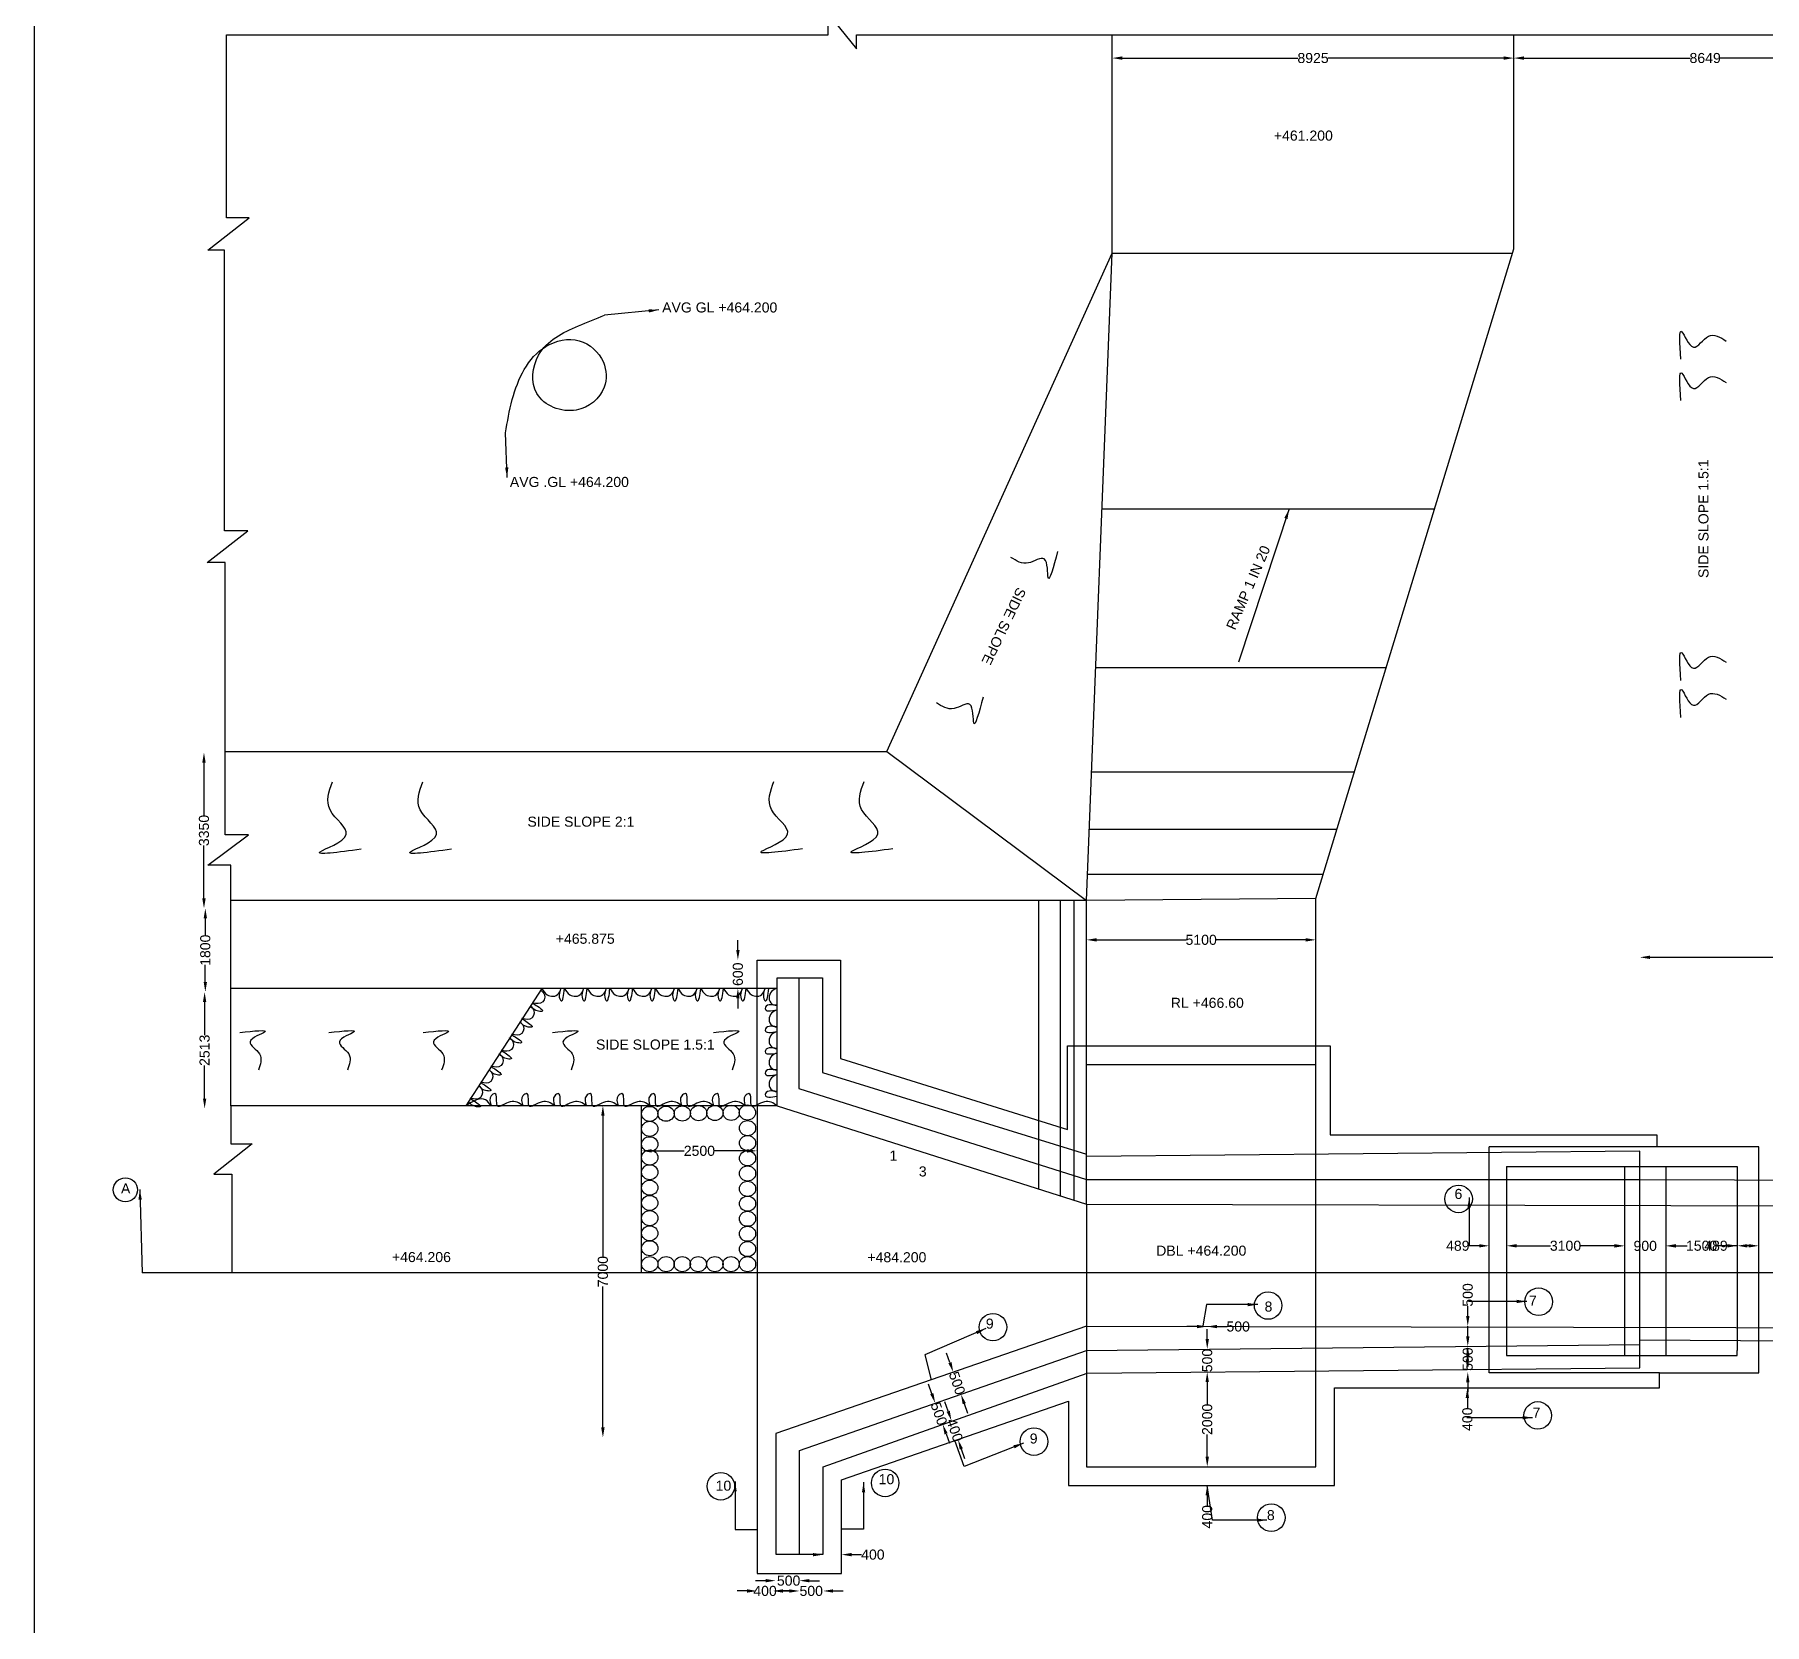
# Model space of a CAD drawing. Header units: millimetres. Extents: x 2429238 to 2656636, y 44384530 to 44544819.
# Drawn here: x 2429238 to 2498060, y 44428093 to 44491374 of the extents above; entities that cross this region are included whole.
import ezdxf

# ---------------------------------------------------------------- set-up
doc = ezdxf.new("R2010")
doc.units = ezdxf.units.MM
doc.header["$MEASUREMENT"] = 0
doc.layers.add('DIMENSION', color=7, linetype='Continuous')
doc.layers.add('TEXT', color=7, linetype='Continuous')
doc.styles.get("Standard").update_dxf_attribs({"font": 'arial.ttf', "height": 400})
doc.dimstyles.get("Standard").update_dxf_attribs({"dimtxt": 400, "dimasz": 400, "dimexe": 0.18, "dimexo": 0.0625, "dimgap": 0.09, "dimtad": 0, "dimdec": 0, "dimzin": 0, "dimdsep": 46, "dimtxsty": 'Standard', "dimcen": 0.09, "dimse1": 1, "dimse2": 1, "dimadec": 0, "dimazin": 0, "dimtfac": 1, "dimtdec": 0, "dimtofl": 0, "dimtmove": 0, "dimatfit": 3, "dimfxl": 1, "dimtolj": 1, "dimtzin": 0, "dimarcsym": 0})

# ---------------------------------------------------------------- blocks, each defined once
blk = doc.blocks.new('*D83')
at = {"layer": 'Defpoints', "color": 0, "transparency": 16777216}
for p in [(2472113, 44490214), (2488090, 44490439), (2488090, 44490439)]:
    blk.add_point(p, dxfattribs=at)
at = {"layer": 'TEXT', "color": 0, "lineweight": -2, "transparency": 16777216}
for p, q in [((2472513, 44490439), (2479502, 44490439)), ((2487690, 44490439), (2480701, 44490439))]:
    blk.add_line(p, q, dxfattribs=at)
at = {"layer": 'TEXT', "color": 0, "transparency": 16777216}
for points in [[(2472513, 44490506), (2472513, 44490372), (2472113, 44490439)], [(2487690, 44490506), (2487690, 44490372), (2488090, 44490439)]]:
    blk.add_solid(points, dxfattribs=at)
at = {"layer": 'TEXT', "color": 0, "transparency": 16777216, "insert": (2480102, 44490439), "char_height": 400, "attachment_point": 5}
blk.add_mtext('\\A1;8925', dxfattribs=at)
blk = doc.blocks.new('*D84')
at = {"layer": 'Defpoints', "color": 0, "transparency": 16777216}
for p in [(2488090, 44490439), (2503316, 44490439), (2503316, 44490439)]:
    blk.add_point(p, dxfattribs=at)
at = {"layer": 'TEXT', "color": 0, "lineweight": -2, "transparency": 16777216}
for p, q in [((2488490, 44490439), (2495105, 44490439)), ((2502916, 44490439), (2496301, 44490439))]:
    blk.add_line(p, q, dxfattribs=at)
at = {"layer": 'TEXT', "color": 0, "transparency": 16777216}
for points in [[(2488490, 44490506), (2488490, 44490372), (2488090, 44490439)], [(2502916, 44490506), (2502916, 44490372), (2503316, 44490439)]]:
    blk.add_solid(points, dxfattribs=at)
at = {"layer": 'TEXT', "color": 0, "transparency": 16777216, "insert": (2495703, 44490439), "char_height": 400, "attachment_point": 5}
blk.add_mtext('\\A1;8649', dxfattribs=at)
blk = doc.blocks.new('*D119')
at = {"layer": 'Defpoints', "color": 0, "transparency": 16777216}
for p in [(2493107, 44454646), (2518023, 44448402), (2493107, 44446928)]:
    blk.add_point(p, dxfattribs=at)
at = {"layer": 'TEXT', "color": 0, "lineweight": -2, "transparency": 16777216}
for p, q in [((2493507, 44454646), (2504832, 44454646)), ((2517623, 44454646), (2506298, 44454646))]:
    blk.add_line(p, q, dxfattribs=at)
at = {"layer": 'TEXT', "color": 0, "transparency": 16777216}
for points in [[(2493507, 44454713), (2493507, 44454579), (2493107, 44454646)], [(2517623, 44454713), (2517623, 44454579), (2518023, 44454646)]]:
    blk.add_solid(points, dxfattribs=at)
at = {"layer": 'TEXT', "color": 0, "transparency": 16777216, "insert": (2505565, 44454646), "char_height": 400, "attachment_point": 5}
blk.add_mtext('\\A1;14000', dxfattribs=at)
blk = doc.blocks.new('*D123')
at = {"layer": 'Defpoints', "color": 0, "transparency": 16777216}
for p in [(2496983, 44443259), (2496983, 44443163), (2497834, 44443259)]:
    blk.add_point(p, dxfattribs=at)
at = {"layer": 'TEXT', "color": 0, "lineweight": -2, "transparency": 16777216}
for p, q in [((2496983, 44443163), (2496583, 44443163)), ((2497434, 44443163), (2497383, 44443163))]:
    blk.add_line(p, q, dxfattribs=at)
at = {"layer": 'TEXT', "color": 0, "transparency": 16777216}
for points in [[(2497383, 44443230), (2497383, 44443096), (2496983, 44443163)], [(2497434, 44443230), (2497434, 44443096), (2497834, 44443163)]]:
    blk.add_solid(points, dxfattribs=at)
at = {"layer": 'TEXT', "color": 0, "transparency": 16777216, "insert": (2496132, 44443163), "char_height": 400, "attachment_point": 5}
blk.add_mtext('\\A1;489', dxfattribs=at)
blk = doc.blocks.new('*D124')
at = {"layer": 'Defpoints', "color": 0, "transparency": 16777216}
for p in [(2494142, 44443163), (2494142, 44443163), (2496983, 44443163)]:
    blk.add_point(p, dxfattribs=at)
at = {"layer": 'TEXT', "color": 0, "lineweight": -2, "transparency": 16777216}
for p, q in [((2494542, 44443163), (2494985, 44443163)), ((2496583, 44443163), (2496140, 44443163))]:
    blk.add_line(p, q, dxfattribs=at)
at = {"layer": 'TEXT', "color": 0, "transparency": 16777216}
for points in [[(2494542, 44443230), (2494542, 44443096), (2494142, 44443163)], [(2496583, 44443230), (2496583, 44443096), (2496983, 44443163)]]:
    blk.add_solid(points, dxfattribs=at)
at = {"layer": 'TEXT', "color": 0, "transparency": 16777216, "insert": (2495562, 44443163), "char_height": 400, "attachment_point": 5}
blk.add_mtext('\\A1;1500', dxfattribs=at)
blk = doc.blocks.new('*D125')
at = {"layer": 'Defpoints', "color": 0, "transparency": 16777216}
for p in [(2492495, 44443163), (2492495, 44443158), (2494142, 44443163)]:
    blk.add_point(p, dxfattribs=at)
at = {"layer": 'TEXT', "color": 0, "lineweight": -2, "transparency": 16777216}
for p, q in [((2492095, 44443158), (2491695, 44443158)), ((2494542, 44443158), (2494942, 44443158))]:
    blk.add_line(p, q, dxfattribs=at)
at = {"layer": 'TEXT', "color": 0, "transparency": 16777216}
for points in [[(2492095, 44443225), (2492095, 44443092), (2492495, 44443158)], [(2494542, 44443225), (2494542, 44443092), (2494142, 44443158)]]:
    blk.add_solid(points, dxfattribs=at)
at = {"layer": 'TEXT', "color": 0, "transparency": 16777216, "insert": (2493318, 44443158), "char_height": 400, "attachment_point": 5}
blk.add_mtext('\\A1;900', dxfattribs=at)
blk = doc.blocks.new('*D126')
at = {"layer": 'Defpoints', "color": 0, "transparency": 16777216}
for p in [(2487798, 44443163), (2487798, 44443163), (2492495, 44443163)]:
    blk.add_point(p, dxfattribs=at)
at = {"layer": 'TEXT', "color": 0, "lineweight": -2, "transparency": 16777216}
for p, q in [((2488198, 44443163), (2489550, 44443163)), ((2492095, 44443163), (2490743, 44443163))]:
    blk.add_line(p, q, dxfattribs=at)
at = {"layer": 'TEXT', "color": 0, "transparency": 16777216}
for points in [[(2488198, 44443230), (2488198, 44443096), (2487798, 44443163)], [(2492095, 44443230), (2492095, 44443096), (2492495, 44443163)]]:
    blk.add_solid(points, dxfattribs=at)
at = {"layer": 'TEXT', "color": 0, "transparency": 16777216, "insert": (2490147, 44443163), "char_height": 400, "attachment_point": 5}
blk.add_mtext('\\A1;3100', dxfattribs=at)
blk = doc.blocks.new('*D127')
at = {"layer": 'Defpoints', "color": 0, "transparency": 16777216}
for p in [(2487112, 44443163), (2487112, 44443163), (2487798, 44443163)]:
    blk.add_point(p, dxfattribs=at)
at = {"layer": 'TEXT', "color": 0, "lineweight": -2, "transparency": 16777216}
for p, q in [((2486712, 44443163), (2486312, 44443163)), ((2488198, 44443163), (2488598, 44443163))]:
    blk.add_line(p, q, dxfattribs=at)
at = {"layer": 'TEXT', "color": 0, "transparency": 16777216}
for points in [[(2486712, 44443230), (2486712, 44443096), (2487112, 44443163)], [(2488198, 44443230), (2488198, 44443096), (2487798, 44443163)]]:
    blk.add_solid(points, dxfattribs=at)
at = {"layer": 'TEXT', "color": 0, "transparency": 16777216, "insert": (2485862, 44443163), "char_height": 400, "attachment_point": 5}
blk.add_mtext('\\A1;489', dxfattribs=at)
blk = doc.blocks.new('*D128')
at = {"layer": 'Defpoints', "color": 0, "transparency": 16777216}
for p in [(2486242, 44438242), (2486242, 44437510), (2486242, 44437510)]:
    blk.add_point(p, dxfattribs=at)
at = {"layer": 'TEXT', "color": 0, "lineweight": -2, "transparency": 16777216}
for p, q in [((2486242, 44438642), (2486242, 44439042)), ((2486242, 44437110), (2486242, 44436710))]:
    blk.add_line(p, q, dxfattribs=at)
at = {"layer": 'TEXT', "color": 0, "transparency": 16777216}
for points in [[(2486175, 44438642), (2486308, 44438642), (2486242, 44438242)], [(2486175, 44437110), (2486308, 44437110), (2486242, 44437510)]]:
    blk.add_solid(points, dxfattribs=at)
at = {"layer": 'TEXT', "color": 0, "transparency": 16777216, "insert": (2486242, 44436260), "char_height": 400, "attachment_point": 5, "rotation": 90}
blk.add_mtext('\\A1;400', dxfattribs=at)
blk = doc.blocks.new('*D129')
at = {"layer": 'Defpoints', "color": 0, "transparency": 16777216}
for p in [(2486223, 44439164), (2486223, 44438135), (2486258, 44438135)]:
    blk.add_point(p, dxfattribs=at)
at = {"layer": 'TEXT', "color": 0, "lineweight": -2, "transparency": 16777216}
for p, q in [((2486258, 44439564), (2486258, 44439964)), ((2486258, 44437735), (2486258, 44437335))]:
    blk.add_line(p, q, dxfattribs=at)
at = {"layer": 'TEXT', "color": 0, "transparency": 16777216}
for points in [[(2486192, 44439564), (2486325, 44439564), (2486258, 44439164)], [(2486192, 44437735), (2486325, 44437735), (2486258, 44438135)]]:
    blk.add_solid(points, dxfattribs=at)
at = {"layer": 'TEXT', "color": 0, "transparency": 16777216, "insert": (2486258, 44438650), "char_height": 400, "attachment_point": 5, "rotation": 90}
blk.add_mtext('\\A1;500', dxfattribs=at)
blk = doc.blocks.new('*D130')
at = {"layer": 'Defpoints', "color": 0, "transparency": 16777216}
for p in [(2486258, 44439964), (2486259, 44439964), (2486259, 44439165)]:
    blk.add_point(p, dxfattribs=at)
at = {"layer": 'TEXT', "color": 0, "lineweight": -2, "transparency": 16777216}
for p, q in [((2486258, 44440364), (2486258, 44440764)), ((2486258, 44438765), (2486258, 44438365))]:
    blk.add_line(p, q, dxfattribs=at)
at = {"layer": 'TEXT', "color": 0, "transparency": 16777216}
for points in [[(2486192, 44440364), (2486325, 44440364), (2486258, 44439964)], [(2486192, 44438765), (2486325, 44438765), (2486258, 44439165)]]:
    blk.add_solid(points, dxfattribs=at)
at = {"layer": 'TEXT', "color": 0, "transparency": 16777216, "insert": (2486258, 44441206), "char_height": 400, "attachment_point": 5, "rotation": 90}
blk.add_mtext('\\A1;500', dxfattribs=at)
blk = doc.blocks.new('*D131')
at = {"layer": 'Defpoints', "color": 0, "transparency": 16777216}
for p in [(2475882, 44439949), (2475882, 44439949), (2475880, 44439050)]:
    blk.add_point(p, dxfattribs=at)
at = {"layer": 'TEXT', "color": 0, "lineweight": -2, "transparency": 16777216}
for p, q in [((2475480, 44439949), (2475080, 44439949)), ((2476282, 44439949), (2476682, 44439949))]:
    blk.add_line(p, q, dxfattribs=at)
at = {"layer": 'TEXT', "color": 0, "transparency": 16777216}
for points in [[(2475480, 44440016), (2475480, 44439882), (2475880, 44439949)], [(2476282, 44440016), (2476282, 44439882), (2475882, 44439949)]]:
    blk.add_solid(points, dxfattribs=at)
at = {"layer": 'TEXT', "color": 0, "transparency": 16777216, "insert": (2477124, 44439949), "char_height": 400, "attachment_point": 5}
blk.add_mtext('\\A1;500', dxfattribs=at)
blk = doc.blocks.new('*D132')
at = {"layer": 'Defpoints', "color": 0, "transparency": 16777216}
for p in [(2475892, 44439050), (2475892, 44438143), (2475892, 44438143)]:
    blk.add_point(p, dxfattribs=at)
at = {"layer": 'TEXT', "color": 0, "lineweight": -2, "transparency": 16777216}
for p, q in [((2475892, 44439450), (2475892, 44439850)), ((2475892, 44437743), (2475892, 44437343))]:
    blk.add_line(p, q, dxfattribs=at)
at = {"layer": 'TEXT', "color": 0, "transparency": 16777216}
for points in [[(2475826, 44439450), (2475959, 44439450), (2475892, 44439050)], [(2475826, 44437743), (2475959, 44437743), (2475892, 44438143)]]:
    blk.add_solid(points, dxfattribs=at)
at = {"layer": 'TEXT', "color": 0, "transparency": 16777216, "insert": (2475892, 44438597), "char_height": 400, "attachment_point": 5, "rotation": 90}
blk.add_mtext('\\A1;500', dxfattribs=at)
blk = doc.blocks.new('*D133')
at = {"layer": 'Defpoints', "color": 0, "transparency": 16777216}
for p in [(2475892, 44438143), (2475892, 44434367), (2475892, 44434367)]:
    blk.add_point(p, dxfattribs=at)
at = {"layer": 'TEXT', "color": 0, "lineweight": -2, "transparency": 16777216}
for p, q in [((2475892, 44437743), (2475892, 44436855)), ((2475892, 44434767), (2475892, 44435655))]:
    blk.add_line(p, q, dxfattribs=at)
at = {"layer": 'TEXT', "color": 0, "transparency": 16777216}
for points in [[(2475826, 44437743), (2475959, 44437743), (2475892, 44438143)], [(2475826, 44434767), (2475959, 44434767), (2475892, 44434367)]]:
    blk.add_solid(points, dxfattribs=at)
at = {"layer": 'TEXT', "color": 0, "transparency": 16777216, "insert": (2475892, 44436255), "char_height": 400, "attachment_point": 5, "rotation": 90}
blk.add_mtext('\\A1;2000', dxfattribs=at)
blk = doc.blocks.new('*D134')
at = {"layer": 'Defpoints', "color": 0, "transparency": 16777216}
for p in [(2475892, 44434367), (2475892, 44433627), (2475892, 44433627)]:
    blk.add_point(p, dxfattribs=at)
at = {"layer": 'TEXT', "color": 0, "lineweight": -2, "transparency": 16777216}
for p, q in [((2475892, 44434767), (2475892, 44435167)), ((2475892, 44433227), (2475892, 44432827))]:
    blk.add_line(p, q, dxfattribs=at)
at = {"layer": 'TEXT', "color": 0, "transparency": 16777216}
for points in [[(2475826, 44434767), (2475959, 44434767), (2475892, 44434367)], [(2475826, 44433227), (2475959, 44433227), (2475892, 44433627)]]:
    blk.add_solid(points, dxfattribs=at)
at = {"layer": 'TEXT', "color": 0, "transparency": 16777216, "insert": (2475892, 44432377), "char_height": 400, "attachment_point": 5, "rotation": 90}
blk.add_mtext('\\A1;400', dxfattribs=at)
blk = doc.blocks.new('*D135')
at = {"layer": 'Defpoints', "color": 0, "transparency": 16777216}
for p in [(2451848, 44448738), (2451848, 44448738), (2451848, 44435532)]:
    blk.add_point(p, dxfattribs=at)
at = {"layer": 'TEXT', "color": 0, "lineweight": -2, "transparency": 16777216}
for p, q in [((2451848, 44448338), (2451848, 44442730)), ((2451848, 44435932), (2451848, 44441540))]:
    blk.add_line(p, q, dxfattribs=at)
at = {"layer": 'TEXT', "color": 0, "transparency": 16777216}
for points in [[(2451781, 44448338), (2451915, 44448338), (2451848, 44448738)], [(2451781, 44435932), (2451915, 44435932), (2451848, 44435532)]]:
    blk.add_solid(points, dxfattribs=at)
at = {"layer": 'TEXT', "color": 0, "transparency": 16777216, "insert": (2451848, 44442135), "char_height": 400, "attachment_point": 5, "rotation": 90}
blk.add_mtext('\\A1;7000', dxfattribs=at)
blk = doc.blocks.new('*D136')
at = {"layer": 'Defpoints', "color": 0, "transparency": 16777216}
for p in [(2453389, 44446941), (2457986, 44446941), (2457986, 44446941)]:
    blk.add_point(p, dxfattribs=at)
at = {"layer": 'TEXT', "color": 0, "lineweight": -2, "transparency": 16777216}
for p, q in [((2453789, 44446941), (2455087, 44446941)), ((2457586, 44446941), (2456288, 44446941))]:
    blk.add_line(p, q, dxfattribs=at)
at = {"layer": 'TEXT', "color": 0, "transparency": 16777216}
for points in [[(2453789, 44447008), (2453789, 44446874), (2453389, 44446941)], [(2457586, 44447008), (2457586, 44446874), (2457986, 44446941)]]:
    blk.add_solid(points, dxfattribs=at)
at = {"layer": 'TEXT', "color": 0, "transparency": 16777216, "insert": (2455688, 44446941), "char_height": 400, "attachment_point": 5}
blk.add_mtext('\\A1;2500', dxfattribs=at)
blk = doc.blocks.new('*D137')
at = {"layer": 'Defpoints', "color": 0, "transparency": 16777216}
for p in [(2435757, 44453264), (2435757, 44448626), (2436002, 44448626)]:
    blk.add_point(p, dxfattribs=at)
at = {"layer": 'TEXT', "color": 0, "lineweight": -2, "transparency": 16777216}
for p, q in [((2436002, 44452864), (2436002, 44451546)), ((2436002, 44449026), (2436002, 44450344))]:
    blk.add_line(p, q, dxfattribs=at)
at = {"layer": 'TEXT', "color": 0, "transparency": 16777216}
for points in [[(2435936, 44452864), (2436069, 44452864), (2436002, 44453264)], [(2435936, 44449026), (2436069, 44449026), (2436002, 44448626)]]:
    blk.add_solid(points, dxfattribs=at)
at = {"layer": 'TEXT', "color": 0, "transparency": 16777216, "insert": (2436002, 44450945), "char_height": 400, "attachment_point": 5, "rotation": 90}
blk.add_mtext('\\A1;2513', dxfattribs=at)
blk = doc.blocks.new('*D138')
at = {"layer": 'Defpoints', "color": 0, "transparency": 16777216}
for p in [(2436002, 44456592), (2436030, 44456592), (2436002, 44453264)]:
    blk.add_point(p, dxfattribs=at)
at = {"layer": 'TEXT', "color": 0, "lineweight": -2, "transparency": 16777216}
for p, q in [((2436030, 44456192), (2436030, 44455506)), ((2436030, 44453664), (2436030, 44454350))]:
    blk.add_line(p, q, dxfattribs=at)
at = {"layer": 'TEXT', "color": 0, "transparency": 16777216}
for points in [[(2435964, 44456192), (2436097, 44456192), (2436030, 44456592)], [(2435964, 44453664), (2436097, 44453664), (2436030, 44453264)]]:
    blk.add_solid(points, dxfattribs=at)
at = {"layer": 'TEXT', "color": 0, "transparency": 16777216, "insert": (2436030, 44454928), "char_height": 400, "attachment_point": 5, "rotation": 90}
blk.add_mtext('\\A1;1800', dxfattribs=at)
blk = doc.blocks.new('*D139')
at = {"layer": 'Defpoints', "color": 0, "transparency": 16777216}
for p in [(2435977, 44462796), (2436030, 44462796), (2436030, 44456592)]:
    blk.add_point(p, dxfattribs=at)
at = {"layer": 'TEXT', "color": 0, "lineweight": -2, "transparency": 16777216}
for p, q in [((2435977, 44462396), (2435977, 44460290)), ((2435977, 44456992), (2435977, 44459097))]:
    blk.add_line(p, q, dxfattribs=at)
at = {"layer": 'TEXT', "color": 0, "transparency": 16777216}
for points in [[(2435910, 44462396), (2436044, 44462396), (2435977, 44462796)], [(2435910, 44456992), (2436044, 44456992), (2435977, 44456592)]]:
    blk.add_solid(points, dxfattribs=at)
at = {"layer": 'TEXT', "color": 0, "transparency": 16777216, "insert": (2435977, 44459694), "char_height": 400, "attachment_point": 5, "rotation": 90}
blk.add_mtext('\\A1;3350', dxfattribs=at)
blk = doc.blocks.new('*D140')
at = {"layer": 'Defpoints', "color": 0, "transparency": 16777216}
for p in [(2471089, 44455340), (2471089, 44455340), (2480212, 44455340)]:
    blk.add_point(p, dxfattribs=at)
at = {"layer": 'TEXT', "color": 0, "lineweight": -2, "transparency": 16777216}
for p, q in [((2471489, 44455340), (2475054, 44455340)), ((2479812, 44455340), (2476247, 44455340))]:
    blk.add_line(p, q, dxfattribs=at)
at = {"layer": 'TEXT', "color": 0, "transparency": 16777216}
for points in [[(2471489, 44455407), (2471489, 44455273), (2471089, 44455340)], [(2479812, 44455407), (2479812, 44455273), (2480212, 44455340)]]:
    blk.add_solid(points, dxfattribs=at)
at = {"layer": 'TEXT', "color": 0, "transparency": 16777216, "insert": (2475651, 44455340), "char_height": 400, "attachment_point": 5}
blk.add_mtext('\\A1;5100', dxfattribs=at)
blk = doc.blocks.new('*D163')
at = {"color": 0, "lineweight": -2, "transparency": 16777216}
for p, q in [((2457219, 44454934), (2457219, 44455334)), ((2457219, 44453011), (2457219, 44452611))]:
    blk.add_line(p, q, dxfattribs=at)
at = {"color": 0, "transparency": 16777216}
for points in [[(2457153, 44454934), (2457286, 44454934), (2457219, 44454534)], [(2457153, 44453011), (2457286, 44453011), (2457219, 44453411)]]:
    blk.add_solid(points, dxfattribs=at)
at = {"layer": 'Defpoints', "color": 0, "transparency": 16777216}
for p in [(2457219, 44454534), (2457986, 44454534), (2457986, 44453411)]:
    blk.add_point(p, dxfattribs=at)
at = {"color": 0, "transparency": 16777216, "insert": (2457219, 44453972), "char_height": 400, "attachment_point": 5, "rotation": 90}
blk.add_mtext('\\A1;600', dxfattribs=at)
blk = doc.blocks.new('*D164')
at = {"color": 0, "lineweight": -2, "transparency": 16777216}
for p, q in [((2465656, 44438513), (2465525, 44438891)), ((2466225, 44436880), (2466356, 44436502))]:
    blk.add_line(p, q, dxfattribs=at)
at = {"color": 0, "transparency": 16777216}
for points in [[(2465719, 44438535), (2465593, 44438491), (2465788, 44438135)], [(2466288, 44436902), (2466162, 44436858), (2466093, 44437258)]]:
    blk.add_solid(points, dxfattribs=at)
at = {"layer": 'Defpoints', "color": 0, "transparency": 16777216}
for p in [(2464906, 44437828), (2466093, 44437258), (2465212, 44436951)]:
    blk.add_point(p, dxfattribs=at)
at = {"color": 0, "transparency": 16777216, "insert": (2465940, 44437696), "char_height": 400, "attachment_point": 5, "rotation": 289.19447}
blk.add_mtext('\\A1;500', dxfattribs=at)
blk = doc.blocks.new('*D165')
at = {"color": 0, "lineweight": -2, "transparency": 16777216}
for p, q in [((2464935, 44437277), (2464801, 44437654)), ((2465501, 44435682), (2465635, 44435305))]:
    blk.add_line(p, q, dxfattribs=at)
at = {"color": 0, "transparency": 16777216}
for points in [[(2464998, 44437299), (2464872, 44437255), (2465069, 44436900)], [(2465564, 44435704), (2465439, 44435659), (2465368, 44436059)]]:
    blk.add_solid(points, dxfattribs=at)
at = {"layer": 'Defpoints', "color": 0, "transparency": 16777216}
for p in [(2465212, 44436951), (2465368, 44436059), (2465511, 44436109)]:
    blk.add_point(p, dxfattribs=at)
at = {"color": 0, "transparency": 16777216, "insert": (2465218, 44436479), "char_height": 400, "attachment_point": 5, "rotation": 289.54076}
blk.add_mtext('\\A1;500', dxfattribs=at)
blk = doc.blocks.new('*D166')
at = {"color": 0, "lineweight": -2, "transparency": 16777216}
for p, q in [((2465586, 44436579), (2465455, 44436957)), ((2466107, 44435076), (2466238, 44434698))]:
    blk.add_line(p, q, dxfattribs=at)
at = {"color": 0, "transparency": 16777216}
for points in [[(2465649, 44436601), (2465523, 44436557), (2465717, 44436201)], [(2466170, 44435098), (2466044, 44435055), (2465976, 44435454)]]:
    blk.add_solid(points, dxfattribs=at)
at = {"layer": 'Defpoints', "color": 0, "transparency": 16777216}
for p in [(2467886, 44436952), (2468145, 44436206), (2465976, 44435454)]:
    blk.add_point(p, dxfattribs=at)
at = {"color": 0, "transparency": 16777216, "insert": (2465847, 44435828), "char_height": 400, "attachment_point": 5, "rotation": 289.10633}
blk.add_mtext('\\A1;400', dxfattribs=at)
blk = doc.blocks.new('*D167')
at = {"color": 0, "lineweight": -2, "transparency": 16777216}
for p, q in [((2457586, 44429424), (2457186, 44429424)), ((2459012, 44429424), (2459412, 44429424))]:
    blk.add_line(p, q, dxfattribs=at)
at = {"color": 0, "transparency": 16777216}
for points in [[(2457586, 44429490), (2457586, 44429357), (2457986, 44429424)], [(2459012, 44429490), (2459012, 44429357), (2458612, 44429424)]]:
    blk.add_solid(points, dxfattribs=at)
at = {"layer": 'Defpoints', "color": 0, "transparency": 16777216}
for p in [(2457986, 44431215), (2458612, 44431226), (2458612, 44429424)]:
    blk.add_point(p, dxfattribs=at)
at = {"color": 0, "transparency": 16777216, "insert": (2458299, 44429424), "char_height": 400, "attachment_point": 5}
blk.add_mtext('\\A1;400', dxfattribs=at)
blk = doc.blocks.new('*D168')
at = {"color": 0, "lineweight": -2, "transparency": 16777216}
for p, q in [((2458324, 44429834), (2457924, 44429834)), ((2460066, 44429834), (2460466, 44429834))]:
    blk.add_line(p, q, dxfattribs=at)
at = {"color": 0, "transparency": 16777216}
for points in [[(2458324, 44429900), (2458324, 44429767), (2458724, 44429834)], [(2460066, 44429900), (2460066, 44429767), (2459666, 44429834)]]:
    blk.add_solid(points, dxfattribs=at)
at = {"layer": 'Defpoints', "color": 0, "transparency": 16777216}
for p in [(2458724, 44430885), (2459666, 44430885), (2459666, 44429834)]:
    blk.add_point(p, dxfattribs=at)
at = {"color": 0, "transparency": 16777216, "insert": (2459238, 44429834), "char_height": 400, "attachment_point": 5}
blk.add_mtext('\\A1;500', dxfattribs=at)
blk = doc.blocks.new('*D169')
at = {"color": 0, "lineweight": -2, "transparency": 16777216}
for p, q in [((2459266, 44429424), (2458866, 44429424)), ((2461009, 44429424), (2461409, 44429424))]:
    blk.add_line(p, q, dxfattribs=at)
at = {"color": 0, "transparency": 16777216}
for points in [[(2459266, 44429490), (2459266, 44429357), (2459666, 44429424)], [(2461009, 44429490), (2461009, 44429357), (2460609, 44429424)]]:
    blk.add_solid(points, dxfattribs=at)
at = {"layer": 'Defpoints', "color": 0, "transparency": 16777216}
for p in [(2459666, 44430885), (2460609, 44430885), (2460609, 44429424)]:
    blk.add_point(p, dxfattribs=at)
at = {"color": 0, "transparency": 16777216, "insert": (2460137, 44429424), "char_height": 400, "attachment_point": 5}
blk.add_mtext('\\A1;500', dxfattribs=at)
blk = doc.blocks.new('*D170')
at = {"color": 0, "lineweight": -2, "transparency": 16777216}
for p, q in [((2460209, 44430870), (2459809, 44430870)), ((2461741, 44430870), (2462141, 44430870))]:
    blk.add_line(p, q, dxfattribs=at)
at = {"color": 0, "transparency": 16777216}
for points in [[(2460209, 44430936), (2460209, 44430803), (2460609, 44430870)], [(2461741, 44430936), (2461741, 44430803), (2461341, 44430870)]]:
    blk.add_solid(points, dxfattribs=at)
at = {"layer": 'Defpoints', "color": 0, "transparency": 16777216}
for p in [(2460609, 44430885), (2461341, 44430885), (2461341, 44430870)]:
    blk.add_point(p, dxfattribs=at)
at = {"color": 0, "transparency": 16777216, "insert": (2462590, 44430870), "char_height": 400, "attachment_point": 5}
blk.add_mtext('\\A1;400', dxfattribs=at)

msp = doc.modelspace()

# ---------------------------------------------------------------- linework, layer by layer
msp.add_circle((2432849.5, 44445391.5), 479.8)
at = {"layer": 'DIMENSION', "color": 0}
msp.add_lwpolyline([(2656611.9, 44384530.1), (2429237.6, 44384530.1), (2429237.6, 44544819.4), (2656611.9, 44544819.4)], close=True, dxfattribs=at)
for points in [[(2437041.1, 44448738), (2437041.1, 44458316), (2436128.5, 44458316), (2437751.7, 44459519.3), (2436820.3, 44459519.3), (2436820.3, 44470356), (2436105.7, 44470356), (2437725.6, 44471621.9), (2436798.2, 44471621.9), (2436798.2, 44482788.9), (2436130.6, 44482788.9), (2437770, 44484073.4), (2436875.7, 44484073.4), (2436875.7, 44491358.1), (2460811.2, 44491358.1), (2460811.2, 44492196.8), (2461940.3, 44490809.7), (2461940.3, 44491358.1), (2512685.9, 44491358.1), (2512722.2, 44492007.1), (2513955.4, 44490883.5), (2513955.4, 44491336.6), (2565820.7, 44491336.6)], [(2471089.1, 44444818.2), (2471089.1, 44456905.4), (2472113, 44482672.1), (2472113, 44491358.1)], [(2471089.1, 44439958.6), (2471089.1, 44434367.3), (2480212, 44434367.3), (2480212, 44456984.9), (2488090.3, 44482847.9), (2488090.3, 44491358.1)], [(2436820.3, 44462836.7), (2463142.6, 44462836.7), (2472113, 44482672.1)], [(2472112.9, 44482670.5), (2488036.2, 44482670.5)], [(2471708.5, 44472494), (2484936.3, 44472494)], [(2471457.5, 44466176), (2483011.7, 44466176)], [(2463142.6, 44462836.7), (2471089.1, 44456905.4)], [(2471292.8, 44462032.4), (2481749.5, 44462032.4)], [(2471201.8, 44459742.9), (2481052.1, 44459742.9)], [(2471130.9, 44457958.4), (2480508.5, 44457958.4)], [(2471089.1, 44456905.4), (2437041.1, 44456905.4)], [(2469182.9, 44456905.4), (2469182.9, 44445425.2)], [(2470040.1, 44456905.4), (2470040.1, 44445152.2)], [(2470586.8, 44456905.4), (2470586.8, 44444978.2)], [(2480212, 44456984.9), (2471089.1, 44456905.4)], [(2457986.4, 44448738), (2457986.4, 44454533.6), (2461307.3, 44454533.6), (2461307.3, 44450611.8), (2470328.7, 44447792.8)], [(2458778.9, 44453410.6), (2458778.9, 44453824.1), (2460589.2, 44453824.1), (2460589.2, 44450062.5), (2471089.1, 44446810.3)], [(2459643.8, 44453824.1), (2459643.8, 44449421.1), (2471089.1, 44445799.9)], [(2458778.9, 44448738), (2458778.9, 44453410.6), (2437041.1, 44453410.6)], [(2449420.5, 44453410.6), (2446391.9, 44448738)], [(2470328.7, 44447792.8), (2470328.7, 44451116.4), (2480788.8, 44451116.4)], [(2480788.8, 44451116.4), (2480788.8, 44447580.2), (2493776.8, 44447580.2), (2493776.8, 44447104.3)], [(2471089.1, 44450374.4), (2480212, 44450374.4)], [(2458778.9, 44448738), (2437041.1, 44448738), (2437041.1, 44447219.5), (2437890.8, 44447219.5), (2436372.4, 44446020.6), (2437080, 44446020.6), (2437080, 44442091.2)], [(2453388.6, 44442091.2), (2453388.6, 44448738)], [(2457986.4, 44448738), (2457986.4, 44442091.2), (2457986.4, 44430123), (2461341.1, 44430123), (2461341.1, 44433848.9), (2470368.8, 44436976.2), (2470368.8, 44433626.8), (2480954.3, 44433626.8), (2480954.3, 44437509.8), (2493880.5, 44437509.8), (2493880.5, 44438111), (2487112.4, 44438111), (2487112.4, 44442091.2)], [(2458778.9, 44448738), (2471089.1, 44444818.2), (2471089.1, 44439958.6), (2458723.6, 44435698.3), (2458723.6, 44430884.9), (2460608.8, 44430884.9), (2460608.8, 44434369.6), (2471113.1, 44438097.8), (2493106.8, 44438307.6), (2493106.8, 44442091.2)], [(2493106.8, 44442091.2), (2493106.8, 44446928.5), (2471083.2, 44446712.8)], [(2493776.8, 44447104.3), (2487112.4, 44447104.3)], [(2487112.4, 44442091.2), (2487112.4, 44447104.3)], [(2497833.8, 44442091.2), (2497833.8, 44447104.3), (2493776.8, 44447104.3)], [(2487798.4, 44446320.8), (2496982.8, 44446320.8), (2496982.8, 44438996.9)], [(2487798.4, 44446320.8), (2487798.4, 44442091.2)], [(2492494.7, 44446320.8), (2492494.7, 44442091.2)], [(2494142.1, 44446320.8), (2494142.1, 44442091.2)], [(2471089.1, 44445799.9), (2493106.8, 44445799.9)], [(2493106.8, 44445799.9), (2587333.2, 44445467.8)], [(2471089.1, 44444818.2), (2587333.2, 44444556)], [(2624364.9, 44442091.2), (2433522.4, 44442091.2)], [(2487798.4, 44442091.2), (2487798.4, 44438791.6), (2496982.8, 44438791.6), (2496982.8, 44438996.9)], [(2492494.7, 44442091.2), (2492494.7, 44438791.6)], [(2493880.5, 44438111), (2497833.8, 44438111), (2497833.8, 44442091.2)], [(2494142.1, 44442091.2), (2494142.1, 44438791.6)], [(2471089.1, 44439958.6), (2587333.2, 44439721.8)], [(2493106.8, 44439413.7), (2587333.2, 44438791.4)], [(2459666.2, 44430884.9), (2459666.2, 44435020.2), (2471089.1, 44438996.9)], [(2471089.1, 44438996.9), (2493106.8, 44439240.4)]]:
    msp.add_lwpolyline(points, dxfattribs=at)
for centre in [(2485893.1, 44445029.1), (2478314, 44440784.7), (2489078.8, 44440938.6), (2467366.9, 44439924.2), (2489041.5, 44436412), (2468999.7, 44435369.4), (2456541.4, 44433590.4), (2463078.8, 44433722.2), (2478441.3, 44432341.9)]:
    msp.add_circle(centre, 547.3, dxfattribs=at)
for centre in [(2453712.7, 44448412.8), (2454360.6, 44448419.9), (2455008.5, 44448430.8), (2455656.4, 44448442.1), (2456304.3, 44448449.2), (2456952.2, 44448456.3), (2457600.1, 44448467.3), (2453712.7, 44447818.5), (2457601.7, 44447846.7), (2457601.7, 44447253.5), (2453712.7, 44447204.7), (2453712.7, 44446675.8), (2457601.7, 44446646.9), (2453712.7, 44446090.3), (2457601.7, 44446040), (2453712.7, 44445476.5), (2457601.7, 44445430.3), (2453712.7, 44444868.9), (2457601.7, 44444840.2), (2453712.7, 44444264.5), (2457601.7, 44444238.7), (2453712.7, 44443660), (2457601.7, 44443642.7), (2453712.7, 44443065.1), (2453712.7, 44442432.4), (2454364.5, 44442432.4), (2455007, 44442432.4), (2455640.2, 44442432.4), (2456302.8, 44442432.4), (2456945.3, 44442432.4), (2457601.7, 44443033.1), (2457601.7, 44442432.4)]:
    msp.add_ellipse(centre, major_axis=(-324, 0), ratio=0.9277414, dxfattribs=at)
for points in [[(2447975.1, 44475520.8), (2448244.3, 44476850.1), (2449575.1, 44478953.8), (2450905.9, 44479189.4), (2451866.1, 44478331.1), (2451899.8, 44477338.1), (2450788, 44476429.3), (2449221.4, 44477085.7), (2449288.7, 44478617.2), (2450872.2, 44479778.4), (2451914.8, 44480204.6)], [(2494739.7, 44478452), (2494777.8, 44479543.9), (2495235.2, 44478934.5), (2495832.4, 44479372.5), (2496543.9, 44479175.7)], [(2494739.7, 44476804.3), (2494777.8, 44477896.2), (2495235.2, 44477286.7), (2495832.4, 44477724.8), (2496543.9, 44477528)], [(2469939.5, 44470798.4), (2469562, 44469764.5), (2469408.2, 44470500.4), (2468779, 44470342), (2468079.9, 44470565.6)], [(2494739.7, 44465670.5), (2494777.8, 44466762.4), (2495235.2, 44466152.9), (2495832.4, 44466591), (2496543.9, 44466394.2)], [(2494739.7, 44464194.3), (2494777.8, 44465286.2), (2495235.2, 44464676.7), (2495832.4, 44465114.8), (2496543.9, 44464918)], [(2466980.2, 44465006.9), (2466602.7, 44463973), (2466448.9, 44464708.9), (2465819.7, 44464550.5), (2465120.6, 44464774.1)], [(2442232.1, 44458946.1), (2440603.6, 44458847.4), (2441634.9, 44459528), (2440992.7, 44460509.9), (2441090, 44461628)], [(2445822.1, 44458946.1), (2444193.6, 44458847.4), (2445224.9, 44459528), (2444582.8, 44460509.9), (2444680, 44461628)], [(2459791.9, 44458964.6), (2458163.4, 44458865.9), (2459194.7, 44459546.5), (2458552.6, 44460528.4), (2458649.8, 44461646.4)], [(2463382, 44458964.6), (2461753.4, 44458865.9), (2462784.7, 44459546.5), (2462142.6, 44460528.4), (2462239.9, 44461646.4)], [(2449374.5, 44453339.7), (2449521.7, 44453151.6), (2449364.8, 44452814.2), (2449046.1, 44452833.1), (2449364.8, 44452614.7), (2449450.4, 44452510.1), (2449288.8, 44452495.9), (2448964, 44452706.3)], [(2449420.5, 44453410.6), (2449629.9, 44453158.3), (2450092.1, 44453214.2), (2450177.8, 44453410.6), (2450107, 44453135.9), (2450185.3, 44452916.2), (2450323.2, 44453410.6)], [(2450323.2, 44453410.6), (2450532.6, 44453158.3), (2450994.8, 44453214.2), (2451080.5, 44453410.6), (2451009.7, 44453135.9), (2451088, 44452916.2), (2451225.9, 44453410.6)], [(2451225.9, 44453410.6), (2451435.3, 44453158.3), (2451897.5, 44453214.2), (2451983.2, 44453410.6), (2451912.4, 44453135.9), (2451990.7, 44452916.2), (2452128.6, 44453410.6)], [(2452128.6, 44453410.6), (2452338, 44453158.3), (2452800.2, 44453214.2), (2452885.9, 44453410.6), (2452815.1, 44453135.9), (2452893.3, 44452916.2), (2453031.2, 44453410.6)], [(2453031.2, 44453410.6), (2453240.7, 44453158.3), (2453702.8, 44453214.2), (2453788.6, 44453410.6), (2453717.8, 44453135.9), (2453796, 44452916.2), (2453933.9, 44453410.6)], [(2453933.9, 44453410.6), (2454143.4, 44453158.3), (2454605.5, 44453214.2), (2454691.3, 44453410.6), (2454620.4, 44453135.9), (2454698.7, 44452916.2), (2454836.6, 44453410.6)], [(2454836.6, 44453410.6), (2455046.1, 44453158.3), (2455508.2, 44453214.2), (2455593.9, 44453410.6), (2455523.1, 44453135.9), (2455601.4, 44452916.2), (2455739.3, 44453410.6)], [(2455739.3, 44453410.6), (2455948.7, 44453158.3), (2456410.9, 44453214.2), (2456496.6, 44453410.6), (2456425.8, 44453135.9), (2456504.1, 44452916.2), (2456642, 44453410.6)], [(2456642, 44453410.6), (2456851.4, 44453158.3), (2457313.6, 44453214.2), (2457399.3, 44453410.6), (2457328.5, 44453135.9), (2457406.8, 44452916.2), (2457544.7, 44453410.6)], [(2457544.7, 44453410.6), (2457754.1, 44453158.3), (2458216.3, 44453214.2), (2458302, 44453410.6), (2458231.2, 44453135.9), (2458309.5, 44452916.2), (2458447.4, 44453410.6)], [(2458778.9, 44453410.6), (2458555, 44453283.1), (2458580.3, 44452787.5), (2458778.9, 44452720.8), (2458340.8, 44452702.4), (2458304, 44452610.3), (2458778.9, 44452552.8)], [(2448956.9, 44452712.7), (2449104.1, 44452524.7), (2448947.2, 44452187.3), (2448628.5, 44452206.1), (2448947.2, 44451987.7), (2449032.8, 44451883.1), (2448871.1, 44451868.9), (2448546.4, 44452079.4)], [(2458778.9, 44452552.8), (2458555, 44452425.2), (2458580.3, 44451929.7), (2458778.9, 44451863), (2458340.8, 44451844.5), (2458304, 44451752.5), (2458778.9, 44451694.9)], [(2437401, 44451654.5), (2438393.7, 44451674.8), (2437813.3, 44451283.1), (2438185, 44450799.8), (2438139.2, 44450158.8)], [(2440950.3, 44451654.5), (2441943.1, 44451674.8), (2441362.7, 44451283.1), (2441734.3, 44450799.8), (2441688.5, 44450158.8)], [(2444695.1, 44451654.5), (2445687.8, 44451674.8), (2445107.5, 44451283.1), (2445479.1, 44450799.8), (2445433.3, 44450158.8)], [(2448539.3, 44452085.7), (2448686.5, 44451897.7), (2448529.6, 44451560.3), (2448210.9, 44451579.1), (2448529.6, 44451360.7), (2448615.2, 44451256.1), (2448453.5, 44451241.9), (2448128.8, 44451452.4)], [(2449845.5, 44451654.5), (2450838.2, 44451674.8), (2450257.9, 44451283.1), (2450629.5, 44450799.8), (2450583.7, 44450158.8)], [(2456248.8, 44451654.5), (2457241.6, 44451674.8), (2456661.2, 44451283.1), (2457032.8, 44450799.8), (2456987, 44450158.8)], [(2458778.9, 44451694.9), (2458555, 44451567.4), (2458580.3, 44451071.9), (2458778.9, 44451005.1), (2458340.8, 44450986.7), (2458304, 44450894.6), (2458778.9, 44450837.1)], [(2448134.6, 44451444.1), (2448281.9, 44451256), (2448125, 44450918.6), (2447806.3, 44450937.5), (2448125, 44450719.1), (2448210.5, 44450614.5), (2448048.9, 44450600.3), (2447724.1, 44450810.7)], [(2447723.5, 44450809.8), (2447870.7, 44450621.7), (2447713.8, 44450284.3), (2447395.1, 44450303.2), (2447713.8, 44450084.7), (2447799.4, 44449980.2), (2447637.7, 44449965.9), (2447313, 44450176.4)], [(2458778.9, 44450837.1), (2458555, 44450709.5), (2458580.3, 44450214), (2458778.9, 44450147.3), (2458340.8, 44450128.8), (2458304, 44450036.8), (2458778.9, 44449979.2)], [(2447312.4, 44450175.5), (2447459.6, 44449987.4), (2447302.7, 44449650), (2446984, 44449668.8), (2447302.7, 44449450.4), (2447388.3, 44449345.9), (2447226.6, 44449331.6), (2446901.8, 44449542.1)], [(2458778.9, 44449979.2), (2458555, 44449851.7), (2458580.3, 44449356.2), (2458778.9, 44449289.4), (2458340.8, 44449271), (2458304, 44449178.9), (2458778.9, 44449121.4)], [(2447402.9, 44448738), (2447183.8, 44448970.4), (2446391.9, 44448738)], [(2446901.2, 44449541.1), (2447048.5, 44449353.1), (2446891.5, 44449015.7), (2446572.8, 44449034.5), (2446891.5, 44448816.1), (2446977.1, 44448711.6), (2446815.5, 44448697.3), (2446490.7, 44448907.8)], [(2448666.9, 44448738), (2448162.3, 44448898.7), (2447648.2, 44448738), (2447548.1, 44449219.1), (2447402.9, 44449134.9), (2447402.9, 44448738)], [(2449930.9, 44448738), (2449426.3, 44448898.7), (2448912.2, 44448738), (2448812.1, 44449219.1), (2448666.9, 44449134.9), (2448666.9, 44448738)], [(2451194.9, 44448738), (2450690.3, 44448898.7), (2450176.2, 44448738), (2450076.1, 44449219.1), (2449930.9, 44449134.9), (2449930.9, 44448738)], [(2452458.9, 44448738), (2451954.3, 44448898.7), (2451440.2, 44448738), (2451340.1, 44449219.1), (2451194.9, 44449134.9), (2451194.9, 44448738)], [(2453722.9, 44448738), (2453218.3, 44448898.7), (2452704.2, 44448738), (2452604.1, 44449219.1), (2452458.9, 44449134.9), (2452458.9, 44448738)], [(2454986.9, 44448738), (2454482.3, 44448898.7), (2453968.2, 44448738), (2453868.1, 44449219.1), (2453722.9, 44449134.9), (2453722.9, 44448738)], [(2456250.9, 44448738), (2455746.3, 44448898.7), (2455232.2, 44448738), (2455132.1, 44449219.1), (2454986.9, 44449134.9), (2454986.9, 44448738)], [(2457514.9, 44448738), (2457010.3, 44448898.7), (2456496.2, 44448738), (2456396.1, 44449219.1), (2456250.9, 44449134.9), (2456250.9, 44448738)], [(2458778.9, 44448738), (2458274.3, 44448898.7), (2457760.2, 44448738), (2457660.1, 44449219.1), (2457514.9, 44449134.9), (2457514.9, 44448738)]]:
    msp.add_spline(points, degree=3, dxfattribs=at)

# ---------------------------------------------------------------- texts
for s, p in [('+461.200', (2478543.8, 44487153.5)), ('AVG GL +464.200', (2454205.7, 44480312.5)), ('AVG .GL +464.200', (2448146.3, 44473367.3)), ('SIDE SLOPE 2:1', (2448845.1, 44459845.9)), ('+465.875', (2449972.8, 44455184.7)), ('RL +466.60', (2474442.7, 44452635)), ('SIDE SLOPE 1.5:1', (2451574.1, 44450973.8)), ('1', (2463248.4, 44446551.9)), ('3', (2464417.2, 44445922.7)), ('A', (2432674.6, 44445246.2)), ('6', (2485730.8, 44445027.7)), ('+464.206', (2443455.1, 44442515.4)), ('+484.200', (2462372.4, 44442507.9)), ('DBL +464.200', (2473861.4, 44442769.2)), ('8', (2478174.4, 44440544.2)), ('7', (2488693.3, 44440779.5)), ('9', (2467083.4, 44439864.9)), ('7', (2488837.5, 44436321.9)), ('9', (2468830.3, 44435291.8)), ('10', (2456333.8, 44433415.5)), ('10', (2462820.8, 44433673.9)), ('8', (2478266.8, 44432242.7))]:
    msp.add_text(s, height=400, dxfattribs=at).set_placement(p)
for s, rotation, p in [('SIDE SLOPE 1.5:1', 90, (2495834.8, 44469742.2)), ('RAMP 1 IN 20', 66.624422, (2476996.8, 44467644.6)), ('SIDE SLOPE', 244.315464, (2468341.4, 44469410.3))]:
    msp.add_text(s, height=400, rotation=rotation, dxfattribs=at).set_placement(p)

# ---------------------------------------------------------------- dimensions: what is measured, and where the dimension line sits
dim = msp.add_linear_dim(base=(2457219.4, 44454533.6), p1=(2457986.4, 44453410.6), p2=(2457986.4, 44454533.6), angle=90, text='600', dimstyle='Standard')
dim.commit()
dim.dimension.update_dxf_attribs({"geometry": '*D163', "text_midpoint": (2457219.4, 44453972.1)})
for p1, p2, distance, picture, middle in [((2464906.3, 44437828.4), (2465211.9, 44436950.9), 933.2, '*D164', (2465940.5, 44437696.5)), ((2465211.9, 44436950.9), (2465510.5, 44436109.4), -151.6, '*D165', (2465218.4, 44436479.4))]:
    dim = msp.add_aligned_dim(p1=p1, p2=p2, distance=distance, text='500', dimstyle='Standard')
    dim.commit()
    dim.dimension.update_dxf_attribs({"geometry": picture, "text_midpoint": middle})
dim = msp.add_linear_dim(base=(2465975.9, 44435454.4), p1=(2467886, 44436952.4), p2=(2468144.6, 44436205.7), angle=289.106327, text='400', dimstyle='Standard')
dim.commit()
dim.dimension.update_dxf_attribs({"geometry": '*D166', "text_midpoint": (2465846.5, 44435827.8), "dimtype": 161})
for base, p1, p2, text, picture, middle in [((2458611.6, 44429423.6), (2457986.4, 44431214.9), (2458611.6, 44431225.7), '400', '*D167', (2458299, 44429423.6)), ((2459666.2, 44429833.7), (2458723.6, 44430884.9), (2459666.2, 44430884.9), '500', '*D168', (2459238.1, 44429833.7))]:
    dim = msp.add_linear_dim(base=base, p1=p1, p2=p2, text=text, dimstyle='Standard')
    dim.commit()
    dim.dimension.update_dxf_attribs({"geometry": picture, "text_midpoint": middle, "dimtype": 160})
for base, p1, p2, text, picture, middle in [((2461341.1, 44430869.6), (2460608.8, 44430884.9), (2461341.1, 44430884.9), '400', '*D170', (2462590.4, 44430869.6)), ((2460608.8, 44429423.6), (2459666.2, 44430884.9), (2460608.8, 44430884.9), '500', '*D169', (2460137.5, 44429423.6))]:
    dim = msp.add_linear_dim(base=base, p1=p1, p2=p2, text=text, dimstyle='Standard')
    dim.commit()
    dim.dimension.update_dxf_attribs({"geometry": picture, "text_midpoint": middle})
at = {"layer": 'TEXT', "color": 0}
for base, p1, p2, text, picture, middle in [((2488090.3, 44490438.9), (2472113, 44490214.2), (2488090.3, 44490438.9), '8925', '*D83', (2480101.6, 44490438.9)), ((2503316.4, 44490438.9), (2488090.3, 44490438.9), (2503316.4, 44490438.9), '8649', '*D84', (2495703.3, 44490438.9)), ((2471089.1, 44455339.9), (2480212, 44455339.9), (2471089.1, 44455339.9), '5100', '*D140', (2475650.5, 44455339.9)), ((2493106.8, 44454645.9), (2518023.2, 44448402), (2493106.8, 44446928.5), '14000', '*D119', (2505565, 44454645.9)), ((2457986.4, 44446941.1), (2453388.6, 44446941.1), (2457986.4, 44446941.1), '2500', '*D136', (2455687.5, 44446941.1)), ((2487112.4, 44443163), (2487798.4, 44443163), (2487112.4, 44443163), '489', '*D127', (2485861.9, 44443163)), ((2487798.4, 44443163), (2492494.7, 44443163), (2487798.4, 44443163), '3100', '*D126', (2490146.6, 44443163)), ((2492494.7, 44443158.4), (2494142.1, 44443163), (2492494.7, 44443163), '900', '*D125', (2493318.4, 44443158.4)), ((2494142.1, 44443163), (2496982.8, 44443163), (2494142.1, 44443163), '1500', '*D124', (2495562.5, 44443163)), ((2496982.8, 44443163), (2497833.8, 44443258.8), (2496982.8, 44443258.8), '489', '*D123', (2496132.4, 44443163)), ((2475882.2, 44439948.8), (2475880.4, 44439049.9), (2475882.2, 44439948.8), '500', '*D131', (2477123.5, 44439948.8))]:
    dim = msp.add_linear_dim(base=base, p1=p1, p2=p2, text=text, dimstyle='Standard', dxfattribs=at)
    dim.commit()
    dim.dimension.update_dxf_attribs({"geometry": picture, "text_midpoint": middle})
for base, p1, p2, text, picture, middle in [((2435977.2, 44462795.6), (2436030.2, 44456592.1), (2436030.2, 44462795.6), '3350', '*D139', (2435977.2, 44459693.8)), ((2436030.2, 44456592.1), (2436002.5, 44453263.5), (2436002.5, 44456592.1), '1800', '*D138', (2436030.2, 44454927.8)), ((2436002.5, 44448625.9), (2435757.1, 44453263.5), (2435757.1, 44448625.9), '2513', '*D137', (2436002.5, 44450944.7)), ((2451847.9, 44448738), (2451847.9, 44435531.8), (2451847.9, 44448738), '7000', '*D135', (2451847.9, 44442134.9)), ((2486258.4, 44439964.3), (2486258.5, 44439164.7), (2486258.5, 44439964.3), '500', '*D130', (2486258.4, 44441205.6)), ((2486258.4, 44438135.3), (2486223.3, 44439164.3), (2486223.3, 44438135.3), '500', '*D129', (2486258.4, 44438649.8)), ((2475892.2, 44438143.4), (2475892.2, 44439050), (2475892.2, 44438143.4), '500', '*D132', (2475892.2, 44438596.7)), ((2486241.6, 44437509.8), (2486241.6, 44438242.1), (2486241.6, 44437509.8), '400', '*D128', (2486241.6, 44436260.5)), ((2475892.2, 44434367.3), (2475892.2, 44438143.4), (2475892.2, 44434367.3), '2000', '*D133', (2475892.2, 44436255.3)), ((2475892.2, 44433626.8), (2475892.2, 44434367.3), (2475892.2, 44433626.8), '400', '*D134', (2475892.2, 44432377.4))]:
    dim = msp.add_linear_dim(base=base, p1=p1, p2=p2, angle=90, text=text, dimstyle='Standard', dxfattribs=at)
    dim.commit()
    dim.dimension.update_dxf_attribs({"geometry": picture, "text_midpoint": middle})

# ---------------------------------------------------------------- leaders
at = {"layer": 'DIMENSION', "color": 0}
for points in [[(2454071.1, 44480413.6), (2451914.8, 44480204.6)], [(2448034.9, 44473742.4), (2447975.1, 44475520.8)], [(2479150, 44472494), (2477136.9, 44466395.5)], [(2433424.3, 44445401), (2433522.4, 44442091.2)], [(2486311.3, 44445079.5), (2486312.4, 44443163)], [(2477906.4, 44440821.9), (2475861.5, 44440821.9), (2475720.4, 44439975.8)], [(2488606, 44440947.7), (2486288.5, 44440947.7)], [(2467083.4, 44439864.9), (2464660.5, 44438829), (2464906.3, 44437828.4)], [(2488837.5, 44436321.9), (2486219.9, 44436321.9)], [(2468576.8, 44435308.2), (2466217, 44434373.2), (2465855, 44435412.5)], [(2457107.3, 44433785.6), (2457107.3, 44431866), (2457986.4, 44431866)], [(2462219.3, 44433748.3), (2462219.3, 44431884.7), (2461341.1, 44431884.7)], [(2478266.8, 44432242.7), (2476096.4, 44432242.7), (2475892.2, 44433626.8)]]:
    msp.add_leader(points, dimstyle='Standard', override={"dimgap": 0.09, "dimtad": 0}, dxfattribs=at)

doc.saveas('drawing.dxf')
